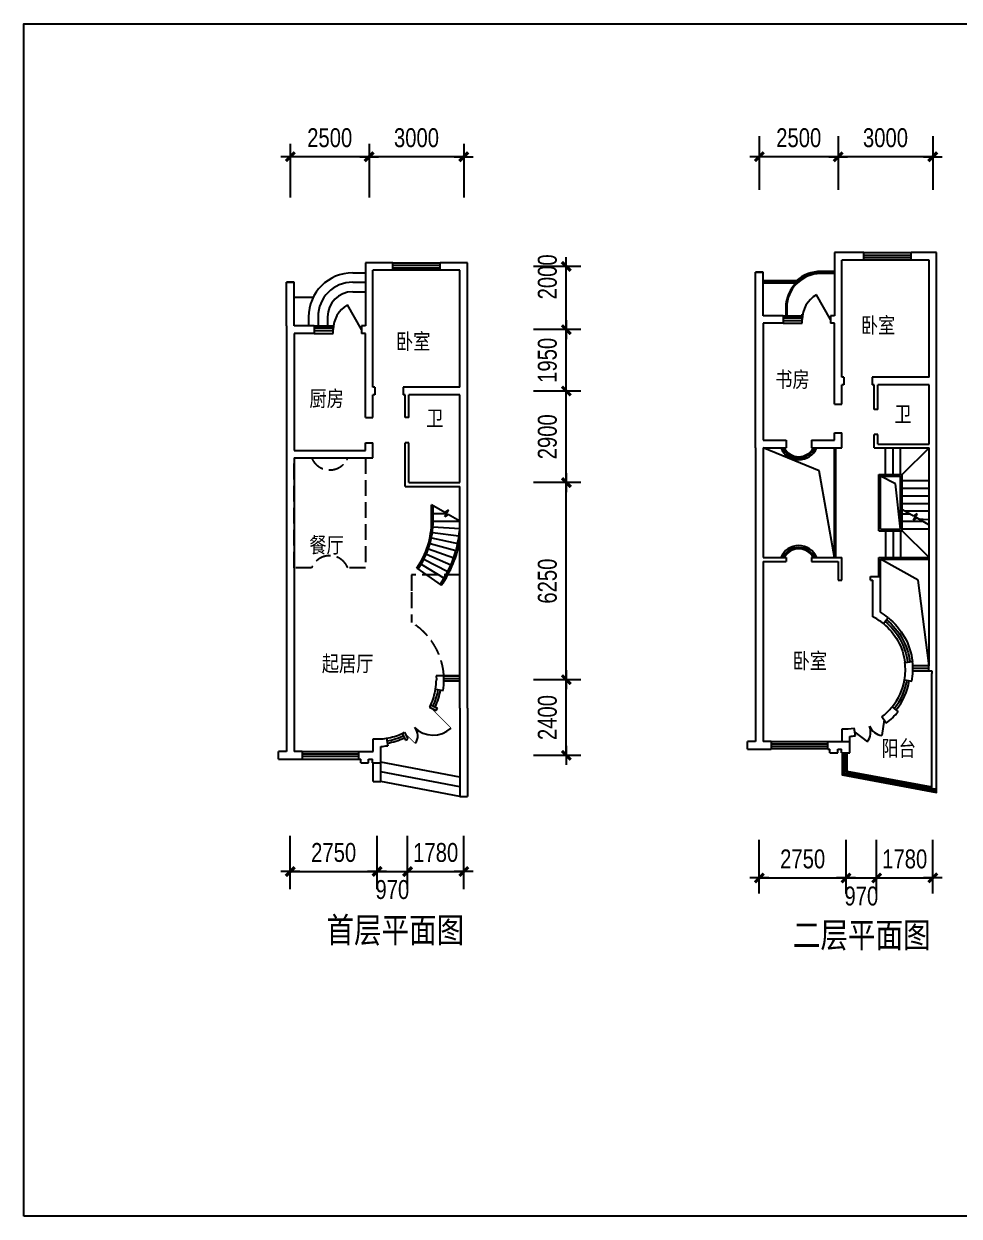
# Model space of a CAD drawing. Extents: x -149740 to -17995, y -116309 to -11738.
# Drawn here: x -137725 to -108079, y -116309 to -78509 of the extents above; entities that cross this region are included whole.
import ezdxf
from ezdxf.enums import TextEntityAlignment as Align

# ---------------------------------------------------------------- set-up
doc = ezdxf.new("R2010")
doc.units = 0
doc.header["$LTSCALE"] = 1000
doc.header["$MEASUREMENT"] = 0
doc.header["$PDMODE"] = 2
doc.linetypes.add('DASH', pattern=[0.35, 0.25, -0.1])
doc.layers.get('0').update_dxf_attribs({"linetype": 'CONTINUOUS'})
doc.layers.get('DEFPOINTS').update_dxf_attribs({"linetype": 'CONTINUOUS'})
for name, color, linetype in [('AXIS', 3, 'CONTINUOUS'), ('GROUND', 2, 'CONTINUOUS'), ('PLN-TEXT', 7, 'CONTINUOUS'), ('PUB_DIM', 3, 'CONTINUOUS'), ('PUB_TITLE', 4, 'CONTINUOUS'), ('STAIR', 4, 'CONTINUOUS'), ('WALL', 255, 'CONTINUOUS'), ('WINDOW', 2, 'CONTINUOUS')]:
    doc.layers.add(name, color=color, linetype=linetype)
doc.styles.add('-宋体', font='SimSun.ttf', dxfattribs={"width": 0.8})
doc.styles.add('_HZTXT', font='SimSun.ttf')
doc.styles.add('DIM_FONT', font='rt.shx', dxfattribs={"width": 0.8, "bigfont": 'jd.shx'})
doc.styles.add('SIMPLEX', font='SIMPLEX.SHX')
doc.dimstyles.new('AXIS200', dxfattribs={"dimscale": 2, "dimtxt": 300, "dimasz": 1, "dimexe": 250, "dimexo": 300, "dimgap": 150, "dimtad": 1, "dimdec": 0, "dimzin": 0, "dimtxsty": 'DIM_FONT', "dimblk": '_DIMX', "dimblk1": '_DIMX', "dimblk2": '_DIMX', "dimcen": 0.09, "dimdle": 30, "dimse1": 1, "dimse2": 1, "dimclrd": 256, "dimclre": 256, "dimclrt": 7, "dimazin": 3, "dimtfac": 1, "dimtdec": 0, "dimtix": 1, "dimtmove": 0, "dimatfit": 3, "dimtolj": 1, "dimtzin": 0})

# ---------------------------------------------------------------- blocks, each defined once
blk = doc.blocks.new('M_A17ORW')
at = {"const_width": 0.02}
for points in [[(-0.481, -0.001), (-0.481, -0.308)], [(0.481, 0.001), (0.481, -0.691)]]:
    blk.add_lwpolyline(points, dxfattribs=at)
for centre, radius, start, end in [((-0.501, -0.003), 0.307, 274.2492, 0.2101), ((0.505, 0.002), 0.699, 180.2762, 268.0603)]:
    blk.add_arc(centre, radius, start, end)
blk = doc.blocks.new('M_B15SGY')
at = {"linetype": 'CONTINUOUS'}
for p, q in [((-0.5, 0.5), (0.5, 0.5)), ((0.5, 0.167), (-0.5, 0.167)), ((0.5, -0.167), (-0.5, -0.167))]:
    blk.add_line(p, q, dxfattribs=at)
blk = doc.blocks.new('_DBLK')
blk.add_line((-0.5, 0), (0, -0.866))
blk.add_arc((-0.5, 0), 1, 300, 0)
blk = doc.blocks.new('_DBLK1')
for p, q in [((-0.5, 0), (-0.25, -0.433)), ((0.5, 0), (0.25, -0.433))]:
    blk.add_line(p, q)
for centre, start, end in [((-0.5, 0), 300, 0), ((0.5, 0), 180, 240)]:
    blk.add_arc(centre, 0.5, start, end)
blk = doc.blocks.new('10627124747100')
for radius in [1964, 1880, 2120, 2036]:
    blk.add_arc((0, 1854), radius, 248, 292)
at = {"style": 'SIMPLEX', "flags": 9}
blk.add_attdef('A', text='', height=1, dxfattribs=at).set_placement((0, 0), align=Align.MIDDLE)
blk = doc.blocks.new('_DIMX')
blk.add_line((-150, 0), (150, 0))
at = {"const_width": 50}
blk.add_lwpolyline([(-70, -70), (70, 70)], dxfattribs=at)
blk = doc.blocks.new('*D37')
at = {"linetype": 'BYBLOCK'}
blk.add_line((-115306, -104498), (-112560, -104498), dxfattribs=at)
at = {"layer": 'DEFPOINTS', "color": 0, "linetype": 'BYBLOCK'}
for p in [(-115308, -103498), (-112558, -103498), (-112558, -104498)]:
    blk.add_point(p, dxfattribs=at)
at = {"linetype": 'BYBLOCK', "xscale": 2, "yscale": 2, "zscale": 2, "rotation": 180}
blk.add_blockref('_DIMX', (-115308, -104498), dxfattribs=at)
at = {"linetype": 'BYBLOCK', "xscale": 2, "yscale": 2, "zscale": 2}
blk.add_blockref('_DIMX', (-112558, -104498), dxfattribs=at)
at = {"color": 7, "linetype": 'BYBLOCK', "insert": (-113933, -103898), "char_height": 600, "attachment_point": 5, "style": 'DIM_FONT'}
blk.add_mtext('\\A1;2750', dxfattribs=at)
blk = doc.blocks.new('*D38')
at = {"linetype": 'BYBLOCK'}
blk.add_line((-112556, -104498), (-111590, -104498), dxfattribs=at)
at = {"layer": 'DEFPOINTS', "color": 0, "linetype": 'BYBLOCK'}
for p in [(-112558, -103498), (-111588, -103498), (-111588, -104498)]:
    blk.add_point(p, dxfattribs=at)
at = {"linetype": 'BYBLOCK', "xscale": 2, "yscale": 2, "zscale": 2, "rotation": 180}
blk.add_blockref('_DIMX', (-112558, -104498), dxfattribs=at)
at = {"linetype": 'BYBLOCK', "xscale": 2, "yscale": 2, "zscale": 2}
blk.add_blockref('_DIMX', (-111588, -104498), dxfattribs=at)
at = {"color": 7, "linetype": 'BYBLOCK', "insert": (-112073, -105074), "char_height": 600, "attachment_point": 5, "style": 'DIM_FONT'}
blk.add_mtext('\\A1;970', dxfattribs=at)
blk = doc.blocks.new('*D39')
at = {"linetype": 'BYBLOCK'}
for p, q in [((-111590, -104498), (-111592, -104498)), ((-111588, -104498), (-109808, -104498)), ((-109806, -104498), (-109804, -104498))]:
    blk.add_line(p, q, dxfattribs=at)
at = {"layer": 'DEFPOINTS', "color": 0, "linetype": 'BYBLOCK'}
for p in [(-111588, -103498), (-109808, -103498), (-109808, -104498)]:
    blk.add_point(p, dxfattribs=at)
at = {"linetype": 'BYBLOCK', "xscale": 2, "yscale": 2, "zscale": 2}
blk.add_blockref('_DIMX', (-111588, -104498), dxfattribs=at)
at = {"linetype": 'BYBLOCK', "xscale": 2, "yscale": 2, "zscale": 2, "rotation": 180}
blk.add_blockref('_DIMX', (-109808, -104498), dxfattribs=at)
at = {"color": 7, "linetype": 'BYBLOCK', "insert": (-110698, -103898), "char_height": 600, "attachment_point": 5, "style": 'DIM_FONT'}
blk.add_mtext('\\A1;1780', dxfattribs=at)
blk = doc.blocks.new('*D40')
at = {"linetype": 'BYBLOCK'}
blk.add_line((-106558, -101699), (-106558, -99303), dxfattribs=at)
at = {"layer": 'DEFPOINTS', "color": 0, "linetype": 'BYBLOCK'}
for p in [(-107558, -99301), (-106558, -99301), (-107558, -101701)]:
    blk.add_point(p, dxfattribs=at)
at = {"linetype": 'BYBLOCK', "xscale": 2, "yscale": 2, "zscale": 2}
for p, rotation in [((-106558, -99301), 90), ((-106558, -101701), 270)]:
    blk.add_blockref('_DIMX', p, dxfattribs=dict(at, rotation=rotation))
at = {"color": 7, "linetype": 'BYBLOCK', "insert": (-107158, -100501), "char_height": 600, "attachment_point": 5, "rotation": 90, "style": 'DIM_FONT'}
blk.add_mtext('\\A1;2400', dxfattribs=at)
blk = doc.blocks.new('*D41')
at = {"linetype": 'BYBLOCK'}
blk.add_line((-120530, -99299), (-120530, -93053), dxfattribs=at)
at = {"layer": 'DEFPOINTS', "color": 0, "linetype": 'BYBLOCK'}
for p in [(-121530, -93051), (-120530, -93051), (-121530, -99301)]:
    blk.add_point(p, dxfattribs=at)
at = {"linetype": 'BYBLOCK', "xscale": 2, "yscale": 2, "zscale": 2}
for p, rotation in [((-120530, -93051), 90), ((-120530, -99301), 270)]:
    blk.add_blockref('_DIMX', p, dxfattribs=dict(at, rotation=rotation))
at = {"color": 7, "linetype": 'BYBLOCK', "insert": (-121130, -96176), "char_height": 600, "attachment_point": 5, "rotation": 90, "style": 'DIM_FONT'}
blk.add_mtext('\\A1;6250', dxfattribs=at)
blk = doc.blocks.new('*D42')
at = {"linetype": 'BYBLOCK'}
blk.add_line((-120530, -93049), (-120530, -90153), dxfattribs=at)
at = {"layer": 'DEFPOINTS', "color": 0, "linetype": 'BYBLOCK'}
for p in [(-121530, -90151), (-120530, -90151), (-121530, -93051)]:
    blk.add_point(p, dxfattribs=at)
at = {"linetype": 'BYBLOCK', "xscale": 2, "yscale": 2, "zscale": 2}
for p, rotation in [((-120530, -90151), 90), ((-120530, -93051), 270)]:
    blk.add_blockref('_DIMX', p, dxfattribs=dict(at, rotation=rotation))
at = {"color": 7, "linetype": 'BYBLOCK', "insert": (-121130, -91600), "char_height": 600, "attachment_point": 5, "rotation": 90, "style": 'DIM_FONT'}
blk.add_mtext('\\A1;2900', dxfattribs=at)
blk = doc.blocks.new('*D43')
at = {"linetype": 'BYBLOCK'}
for p, q in [((-106558, -88199), (-106558, -88197)), ((-106558, -90151), (-106558, -88201)), ((-106558, -90153), (-106558, -90155))]:
    blk.add_line(p, q, dxfattribs=at)
at = {"layer": 'DEFPOINTS', "color": 0, "linetype": 'BYBLOCK'}
for p in [(-107558, -88201), (-106558, -88201), (-107558, -90151)]:
    blk.add_point(p, dxfattribs=at)
at = {"linetype": 'BYBLOCK', "xscale": 2, "yscale": 2, "zscale": 2}
for p, rotation in [((-106558, -88201), 270), ((-106558, -90151), 90)]:
    blk.add_blockref('_DIMX', p, dxfattribs=dict(at, rotation=rotation))
at = {"color": 7, "linetype": 'BYBLOCK', "insert": (-107158, -89176), "char_height": 600, "attachment_point": 5, "rotation": 90, "style": 'DIM_FONT'}
blk.add_mtext('\\A1;1950', dxfattribs=at)
blk = doc.blocks.new('*D44')
at = {"linetype": 'BYBLOCK'}
blk.add_line((-120530, -88199), (-120530, -86203), dxfattribs=at)
at = {"layer": 'DEFPOINTS', "color": 0, "linetype": 'BYBLOCK'}
for p in [(-121530, -86201), (-120530, -86201), (-121530, -88201)]:
    blk.add_point(p, dxfattribs=at)
at = {"linetype": 'BYBLOCK', "xscale": 2, "yscale": 2, "zscale": 2}
for p, rotation in [((-120530, -86201), 90), ((-120530, -88201), 270)]:
    blk.add_blockref('_DIMX', p, dxfattribs=dict(at, rotation=rotation))
at = {"color": 7, "linetype": 'BYBLOCK', "insert": (-121130, -86530), "char_height": 600, "attachment_point": 5, "rotation": 90, "style": 'DIM_FONT'}
blk.add_mtext('\\A1;2000', dxfattribs=at)
blk = doc.blocks.new('*D45')
at = {"linetype": 'BYBLOCK'}
blk.add_line((-109810, -84109), (-112806, -84109), dxfattribs=at)
at = {"layer": 'DEFPOINTS', "color": 0, "linetype": 'BYBLOCK'}
for p in [(-112808, -84109), (-112808, -85109), (-109808, -85109)]:
    blk.add_point(p, dxfattribs=at)
at = {"linetype": 'BYBLOCK', "xscale": 2, "yscale": 2, "zscale": 2, "rotation": 180}
blk.add_blockref('_DIMX', (-112808, -84109), dxfattribs=at)
at = {"linetype": 'BYBLOCK', "xscale": 2, "yscale": 2, "zscale": 2}
blk.add_blockref('_DIMX', (-109808, -84109), dxfattribs=at)
at = {"color": 7, "linetype": 'BYBLOCK', "insert": (-111308, -83509), "char_height": 600, "attachment_point": 5, "style": 'DIM_FONT'}
blk.add_mtext('\\A1;3000', dxfattribs=at)
blk = doc.blocks.new('*D46')
at = {"linetype": 'BYBLOCK'}
blk.add_line((-112810, -84109), (-115306, -84109), dxfattribs=at)
at = {"layer": 'DEFPOINTS', "color": 0, "linetype": 'BYBLOCK'}
for p in [(-115308, -84109), (-115308, -85109), (-112808, -85109)]:
    blk.add_point(p, dxfattribs=at)
at = {"linetype": 'BYBLOCK', "xscale": 2, "yscale": 2, "zscale": 2, "rotation": 180}
blk.add_blockref('_DIMX', (-115308, -84109), dxfattribs=at)
at = {"linetype": 'BYBLOCK', "xscale": 2, "yscale": 2, "zscale": 2}
blk.add_blockref('_DIMX', (-112808, -84109), dxfattribs=at)
at = {"color": 7, "linetype": 'BYBLOCK', "insert": (-114058, -83509), "char_height": 600, "attachment_point": 5, "style": 'DIM_FONT'}
blk.add_mtext('\\A1;2500', dxfattribs=at)
blk = doc.blocks.new('*D47')
at = {"linetype": 'BYBLOCK'}
blk.add_line((-92154, -84034), (-95150, -84034), dxfattribs=at)
at = {"layer": 'DEFPOINTS', "color": 0, "linetype": 'BYBLOCK'}
for p in [(-95152, -84034), (-95152, -85034), (-92152, -85034)]:
    blk.add_point(p, dxfattribs=at)
at = {"linetype": 'BYBLOCK', "xscale": 2, "yscale": 2, "zscale": 2, "rotation": 180}
blk.add_blockref('_DIMX', (-95152, -84034), dxfattribs=at)
at = {"linetype": 'BYBLOCK', "xscale": 2, "yscale": 2, "zscale": 2}
blk.add_blockref('_DIMX', (-92152, -84034), dxfattribs=at)
at = {"color": 7, "linetype": 'BYBLOCK', "insert": (-93652, -83434), "char_height": 600, "attachment_point": 5, "style": 'DIM_FONT'}
blk.add_mtext('\\A1;3000', dxfattribs=at)
blk = doc.blocks.new('*D48')
at = {"linetype": 'BYBLOCK'}
blk.add_line((-95154, -84034), (-97650, -84034), dxfattribs=at)
at = {"layer": 'DEFPOINTS', "color": 0, "linetype": 'BYBLOCK'}
for p in [(-97652, -84034), (-97652, -85034), (-95152, -85034)]:
    blk.add_point(p, dxfattribs=at)
at = {"linetype": 'BYBLOCK', "xscale": 2, "yscale": 2, "zscale": 2, "rotation": 180}
blk.add_blockref('_DIMX', (-97652, -84034), dxfattribs=at)
at = {"linetype": 'BYBLOCK', "xscale": 2, "yscale": 2, "zscale": 2}
blk.add_blockref('_DIMX', (-95152, -84034), dxfattribs=at)
at = {"color": 7, "linetype": 'BYBLOCK', "insert": (-96402, -83434), "char_height": 600, "attachment_point": 5, "style": 'DIM_FONT'}
blk.add_mtext('\\A1;2500', dxfattribs=at)
blk = doc.blocks.new('*D55')
at = {"linetype": 'BYBLOCK'}
blk.add_line((-97650, -104047), (-94904, -104047), dxfattribs=at)
at = {"layer": 'DEFPOINTS', "color": 0, "linetype": 'BYBLOCK'}
for p in [(-97652, -103047), (-94902, -103047), (-94902, -104047)]:
    blk.add_point(p, dxfattribs=at)
at = {"linetype": 'BYBLOCK', "xscale": 2, "yscale": 2, "zscale": 2, "rotation": 180}
blk.add_blockref('_DIMX', (-97652, -104047), dxfattribs=at)
at = {"linetype": 'BYBLOCK', "xscale": 2, "yscale": 2, "zscale": 2}
blk.add_blockref('_DIMX', (-94902, -104047), dxfattribs=at)
at = {"color": 7, "linetype": 'BYBLOCK', "insert": (-96277, -103447), "char_height": 600, "attachment_point": 5, "style": 'DIM_FONT'}
blk.add_mtext('\\A1;2750', dxfattribs=at)
blk = doc.blocks.new('*D56')
at = {"linetype": 'BYBLOCK'}
blk.add_line((-94900, -104047), (-93934, -104047), dxfattribs=at)
at = {"layer": 'DEFPOINTS', "color": 0, "linetype": 'BYBLOCK'}
for p in [(-94902, -103047), (-93932, -103047), (-93932, -104047)]:
    blk.add_point(p, dxfattribs=at)
at = {"linetype": 'BYBLOCK', "xscale": 2, "yscale": 2, "zscale": 2, "rotation": 180}
blk.add_blockref('_DIMX', (-94902, -104047), dxfattribs=at)
at = {"linetype": 'BYBLOCK', "xscale": 2, "yscale": 2, "zscale": 2}
blk.add_blockref('_DIMX', (-93932, -104047), dxfattribs=at)
at = {"color": 7, "linetype": 'BYBLOCK', "insert": (-94417, -104623), "char_height": 600, "attachment_point": 5, "style": 'DIM_FONT'}
blk.add_mtext('\\A1;970', dxfattribs=at)
blk = doc.blocks.new('*D57')
at = {"linetype": 'BYBLOCK'}
for p, q in [((-93934, -104047), (-93936, -104047)), ((-93932, -104047), (-92152, -104047)), ((-92150, -104047), (-92148, -104047))]:
    blk.add_line(p, q, dxfattribs=at)
at = {"layer": 'DEFPOINTS', "color": 0, "linetype": 'BYBLOCK'}
for p in [(-93932, -103047), (-92152, -103047), (-92152, -104047)]:
    blk.add_point(p, dxfattribs=at)
at = {"linetype": 'BYBLOCK', "xscale": 2, "yscale": 2, "zscale": 2}
blk.add_blockref('_DIMX', (-93932, -104047), dxfattribs=at)
at = {"linetype": 'BYBLOCK', "xscale": 2, "yscale": 2, "zscale": 2, "rotation": 180}
blk.add_blockref('_DIMX', (-92152, -104047), dxfattribs=at)
at = {"color": 7, "linetype": 'BYBLOCK', "insert": (-93042, -103447), "char_height": 600, "attachment_point": 5, "style": 'DIM_FONT'}
blk.add_mtext('\\A1;1780', dxfattribs=at)

msp = doc.modelspace()

# ---------------------------------------------------------------- hatches: boundary and pattern name
at = {"layer": 'WALL'}
h = msp.add_hatch(color=256, dxfattribs=at)
h.paths.add_polyline_path([(-124611.4, -100202.7, -0.0103744), (-124650.5, -100281.5), (-124756.9, -100226.1, 0.0103744), (-124720, -100151.7)])
h.paths.add_polyline_path([(-124720, -100151.7, -0.0103744), (-124756.9, -100226.1), (-124863.3, -100170.6, 0.0103744), (-124828.6, -100100.7)])
h.paths.add_polyline_path([(-125560.2, -101161.2), (-125560.2, -101186.3, -0.0090066), (-125628.7, -101220), (-125679.8, -101111.4, 0.0103744), (-125605.4, -101074.6)])
h.paths.add_polyline_path([(-125730.8, -101002.8, 0.0103744), (-125660.9, -100968.2), (-125605.4, -101074.6, -0.0103744), (-125679.8, -101111.4)])

# ---------------------------------------------------------------- linework, layer by layer
at = {"layer": 'AXIS'}
for p, q in [((-129280.2, -82313.8), (-129280.2, -84013.8)), ((-129280.2, -82313.8), (-129280.2, -84013.8)), ((-126780.2, -82313.8), (-126780.2, -84013.8)), ((-123780.2, -82313.8), (-123780.2, -84013.8)), ((-114413.8, -82068.7), (-114413.8, -83768.7)), ((-114413.8, -82068.7), (-114413.8, -83768.7)), ((-111913.8, -82068.7), (-111913.8, -83768.7)), ((-108913.8, -82068.7), (-108913.8, -83768.7)), ((-120071.6, -86201.2), (-121571.6, -86201.2)), ((-120071.6, -88201.2), (-121571.6, -88201.2)), ((-120071.6, -90151.2), (-121571.6, -90151.2)), ((-120071.6, -93051.2), (-121571.6, -93051.2)), ((-120071.6, -99301.2), (-121571.6, -99301.2)), ((-120071.6, -101701.2), (-121571.6, -101701.2)), ((-129280.2, -105946.3), (-129280.2, -104246.3)), ((-129280.2, -105946.3), (-129280.2, -104246.3)), ((-126530.2, -105946.3), (-126530.2, -104246.3)), ((-125560.2, -105946.3), (-125560.2, -104246.3)), ((-123780.2, -105946.3), (-123780.2, -104246.3)), ((-114413.4, -106077.3), (-114413.4, -104377.3)), ((-114413.4, -106077.3), (-114413.4, -104377.3)), ((-111663.4, -106077.3), (-111663.4, -104377.3)), ((-110693.4, -106077.3), (-110693.4, -104377.3)), ((-108913.4, -106077.3), (-108913.4, -104377.3))]:
    msp.add_line(p, q, dxfattribs=at)
at = {"layer": 'GROUND'}
msp.add_line((-128555.4, -87181.2), (-129160.2, -87181.2), dxfattribs=at)
at = {"layer": 'PUB_TITLE'}
msp.add_lwpolyline([(-137724.6, -116308.5), (-137724.6, -78508.5), (-84264.6, -78508.5), (-84264.6, -116308.5)], close=True, dxfattribs=at)
at = {"layer": 'STAIR'}
for p, q in [((-127300.2, -86401.2), (-126900.2, -86401.2)), ((-127300.2, -86701.2), (-126900.2, -86701.2)), ((-127300.2, -87001.2), (-126900.2, -87001.2)), ((-128700.2, -87801.2), (-128700.2, -88081.2)), ((-128400.2, -87801.2), (-128400.2, -88081.2)), ((-128100.2, -87801.2), (-128100.2, -88081.2)), ((-112511.4, -92674.7), (-114293.8, -91950.9)), ((-112033.8, -95430.9), (-112033.8, -91950.9)), ((-111983.8, -95430.9), (-111983.8, -91950.9)), ((-110413.8, -92800.9), (-110413.8, -91950.9)), ((-110173.8, -92800.9), (-110173.8, -91950.9)), ((-109933.8, -92800.9), (-109933.8, -91950.9)), ((-109033.8, -91950.9), (-109883.8, -92800.9)), ((-112033.8, -95430.9), (-112511.4, -92674.7)), ((-110623.8, -94580.9), (-110623.8, -92800.9)), ((-110623.8, -92800.9), (-109883.8, -92800.9)), ((-110623.8, -92850.9), (-109933.8, -92850.9)), ((-110573.8, -94530.9), (-110573.8, -92850.9)), ((-110092.4, -93088.7), (-110573.8, -92850.9)), ((-109933.8, -94530.9), (-109933.8, -92850.9)), ((-109883.8, -94580.9), (-109883.8, -92800.9)), ((-109933.8, -94530.9), (-110092.4, -93088.7)), ((-109883.8, -92990.9), (-109034.2, -92990.9)), ((-109883.8, -93230.9), (-109034.2, -93230.9)), ((-109883.8, -93470.9), (-109034.2, -93470.9)), ((-109883.8, -93710.9), (-109034.2, -93710.9)), ((-124800.2, -94271.2), (-124800.2, -93756.5)), ((-124377.1, -94001.7), (-124800.2, -93756.5)), ((-124750.2, -94271.2), (-124750.2, -93785.4)), ((-124750.2, -94031.2), (-124324.9, -94031.2)), ((-124385.4, -94135.6), (-124265, -93927.9)), ((-124273.3, -94061.8), (-124385.4, -94135.6)), ((-124265, -93927.9), (-124377.1, -94001.7)), ((-123900.2, -94278), (-124273.3, -94061.8)), ((-109520.7, -94114), (-109943.8, -93868.8)), ((-109629.6, -94050.9), (-109883.8, -94050.9)), ((-109802.2, -93950.9), (-109034.2, -93950.9)), ((-109529, -94247.9), (-109408.6, -94040.3)), ((-109408.6, -94040.3), (-109520.7, -94114)), ((-124756.3, -94451), (-123908.3, -94508.6)), ((-124750.2, -94271.2), (-123900.2, -94271.2)), ((-109215.5, -94290.9), (-109883.8, -94290.9)), ((-109416.9, -94174.2), (-109529, -94247.9)), ((-109043.8, -94390.4), (-109416.9, -94174.2)), ((-109376.9, -94197.3), (-109046.2, -94226.3)), ((-124805, -94807.1), (-123972.5, -94979)), ((-124774.6, -94629.9), (-123932.4, -94744.9)), ((-110623.8, -94580.9), (-109883.8, -94580.9)), ((-110573.8, -94530.9), (-109933.8, -94530.9)), ((-110413.8, -94580.9), (-110413.8, -95430.9)), ((-110173.8, -94580.9), (-110173.8, -95430.9)), ((-109933.8, -94580.9), (-109933.8, -95430.9)), ((-109033.8, -94530.9), (-109883.8, -94530.9)), ((-109033.8, -95430.9), (-109883.8, -94580.9)), ((-124901.4, -95153.4), (-124099.8, -95436.4)), ((-124847.3, -94981.9), (-124028.4, -95209.8)), ((-125043.7, -95483.5), (-124287.9, -95872.3)), ((-124966.9, -95320.9), (-124186.5, -95657.5)), ((-110623.8, -95430.9), (-109033.8, -95430.9)), ((-110623.8, -96030.9), (-110623.8, -95430.9)), ((-110573.8, -95480.9), (-109033.8, -95480.9)), ((-109382.4, -96146.7), (-110573.8, -95480.9)), ((-110573.8, -96030.9), (-110573.8, -95480.9)), ((-125270.4, -95762.5), (-124492.2, -96307.4)), ((-125131.4, -95640.5), (-124403.6, -96079.7)), ((-109033.8, -98860.9), (-109382.4, -96146.7)), ((-126650.2, -102531.2), (-126650.2, -101941.2)), ((-123900.2, -102390.8), (-126410.2, -101920.8)), ((-126410.2, -102531.2), (-126410.2, -101941.2)), ((-123900.2, -102696), (-126410.2, -102226)), ((-126650.2, -102531.2), (-126410.2, -102531.2)), ((-123900.2, -103001.2), (-126410.2, -102531.2))]:
    msp.add_line(p, q, dxfattribs=at)
at = {"layer": 'STAIR', "linetype": 'DASH', "ltscale": 2}
msp.add_lwpolyline([(-129160.2, -92271.2), (-128601.9, -92271.2, 0.6647259), (-127458.5, -92271.2), (-126900.2, -92271.2), (-126900.2, -95750.2), (-127458.5, -95750.2, 0.6647259), (-128601.9, -95750.2), (-129160.2, -95750.2)], format="xyb", close=True, dxfattribs=at)
msp.add_lwpolyline([(-123900.2, -95981.2), (-125440.2, -95981.2), (-125440.2, -96531.2), (-125440.2, -96531.2), (-125440.2, -97482.9, -0.244862), (-124410.2, -99181.2), (-123900.2, -99181.2)], format="xyb", dxfattribs=at)
at = {"layer": 'STAIR'}
for centre, radius, start, end in [((-127300.2, -87801.2), 1400, 90, 180), ((-127300.2, -87801.2), 1100, 90, 180), ((-127300.2, -87801.2), 800, 90, 180), ((-127400.2, -94271.2), 2600, 324.99995, 359.99989), ((-127400.2, -94271.2), 2650, 324.99995, 359.99989), ((-127400.2, -94271.2), 3500, 324.99996, 360), ((-127400.2, -94271.2), 3550, 324.99996, 350.37237)]:
    msp.add_arc(centre, radius, start, end, dxfattribs=at)
at = {"layer": 'WALL'}
for p, q in [((-112033.8, -85760.9), (-112033.8, -87760.9)), ((-111098.8, -85760.9), (-112033.8, -85760.9)), ((-111098.8, -86000.9), (-111098.8, -85760.9)), ((-108793.8, -85760.9), (-109598.8, -85760.9)), ((-109598.8, -86000.9), (-109598.8, -85760.9)), ((-126900.2, -86081.2), (-126900.2, -88081.2)), ((-126030.2, -86081.2), (-126900.2, -86081.2)), ((-126030.2, -86321.2), (-126030.2, -86081.2)), ((-123660.2, -86081.2), (-124530.2, -86081.2)), ((-124530.2, -86321.2), (-124530.2, -86081.2)), ((-123660.2, -90031.2), (-123660.2, -86081.2)), ((-111793.8, -89710.9), (-111793.8, -86000.9)), ((-111098.8, -86000.9), (-111793.8, -86000.9)), ((-109033.8, -86000.9), (-109598.8, -86000.9)), ((-109033.8, -89710.9), (-109033.8, -86000.9)), ((-126660.2, -90031.2), (-126660.2, -86321.2)), ((-126030.2, -86321.2), (-126660.2, -86321.2)), ((-123900.2, -86321.2), (-124530.2, -86321.2)), ((-123900.2, -90031.2), (-123900.2, -86321.2)), ((-114533.8, -91950.9), (-114533.8, -86380.9)), ((-114533.8, -86380.9), (-114293.8, -86380.9)), ((-114293.8, -86380.9), (-114533.8, -86380.9)), ((-114293.8, -87760.9), (-114293.8, -86380.9)), ((-129400.2, -88081.2), (-129400.2, -86701.2)), ((-129400.2, -86701.2), (-129160.2, -86701.2)), ((-129160.2, -86701.2), (-129400.2, -86701.2)), ((-129160.2, -88081.2), (-129160.2, -86701.2)), ((-113653.8, -87760.9), (-114293.8, -87760.9)), ((-114293.8, -88000.9), (-114293.8, -91710.9)), ((-113653.8, -88000.9), (-114293.8, -88000.9)), ((-113653.8, -87760.9), (-113653.8, -88000.9)), ((-112153.8, -87760.9), (-112153.8, -88000.9)), ((-112033.8, -87760.9), (-112153.8, -87760.9)), ((-112033.8, -88000.9), (-112153.8, -88000.9)), ((-112033.8, -90570.9), (-112033.8, -88000.9)), ((-129400.2, -88081.2), (-129400.2, -92031.2)), ((-128520.2, -88081.2), (-129160.2, -88081.2)), ((-129160.2, -88321.2), (-129160.2, -92031.2)), ((-128520.2, -88321.2), (-129160.2, -88321.2)), ((-128520.2, -88081.2), (-128520.2, -88321.2)), ((-127020.2, -88081.2), (-127020.2, -88321.2)), ((-126900.2, -88081.2), (-127020.2, -88081.2)), ((-126900.2, -88321.2), (-127020.2, -88321.2)), ((-126900.2, -90991.2), (-126900.2, -88321.2)), ((-111733.8, -89710.9), (-111793.8, -89710.9)), ((-111793.8, -90570.9), (-111793.8, -89950.9)), ((-111733.8, -89950.9), (-111793.8, -89950.9)), ((-111733.8, -89710.9), (-111733.8, -89950.9)), ((-109033.8, -89710.9), (-110833.8, -89710.9)), ((-110833.8, -89710.9), (-110833.8, -89950.9)), ((-110773.8, -89950.9), (-110833.8, -89950.9)), ((-110773.8, -90730.9), (-110773.8, -89950.9)), ((-110653.8, -90730.9), (-110653.8, -89950.9)), ((-109033.8, -89950.9), (-110653.8, -89950.9)), ((-109033.8, -91830.9), (-109033.8, -89950.9)), ((-126600.2, -90031.2), (-126660.2, -90031.2)), ((-126660.2, -90991.2), (-126660.2, -90271.2)), ((-126600.2, -90271.2), (-126660.2, -90271.2)), ((-126600.2, -90031.2), (-126600.2, -90271.2)), ((-123900.2, -90031.2), (-125700.2, -90031.2)), ((-125700.2, -90031.2), (-125700.2, -90271.2)), ((-125640.2, -90271.2), (-125700.2, -90271.2)), ((-125640.2, -90991.2), (-125640.2, -90271.2)), ((-125520.2, -90991.2), (-125520.2, -90271.2)), ((-123900.2, -90271.2), (-125520.2, -90271.2)), ((-123900.2, -93051.2), (-123900.2, -90271.2)), ((-123660.2, -100201.2), (-123660.2, -90031.2)), ((-112033.8, -90570.9), (-111793.8, -90570.9)), ((-126900.2, -90991.2), (-126660.2, -90991.2)), ((-125520.2, -90991.2), (-125640.2, -90991.2)), ((-110653.8, -90730.9), (-110773.8, -90730.9)), ((-112033.8, -91470.9), (-111793.8, -91470.9)), ((-112033.8, -91710.9), (-112033.8, -91470.9)), ((-111793.8, -91950.9), (-111793.8, -91470.9)), ((-126900.2, -91791.2), (-126660.2, -91791.2)), ((-126900.2, -92031.2), (-126900.2, -91791.2)), ((-126660.2, -92271.2), (-126660.2, -91791.2)), ((-125520.2, -91791.2), (-125640.2, -91791.2)), ((-125640.2, -93171.2), (-125640.2, -91791.2)), ((-125520.2, -93051.2), (-125520.2, -91791.2)), ((-114293.8, -91710.9), (-113563.8, -91710.9)), ((-113563.8, -91710.9), (-113563.8, -91950.9)), ((-112763.8, -91710.9), (-112763.8, -91950.9)), ((-112763.8, -91710.9), (-112033.8, -91710.9)), ((-110653.8, -91530.9), (-110773.8, -91530.9)), ((-110773.8, -91950.9), (-110773.8, -91530.9)), ((-110653.8, -91830.9), (-110653.8, -91530.9)), ((-110653.8, -91830.9), (-109033.8, -91830.9)), ((-129400.2, -92031.2), (-129400.2, -101581.2)), ((-129160.2, -92031.2), (-126900.2, -92031.2)), ((-114533.8, -91950.9), (-114533.8, -95430.9)), ((-114293.8, -91950.9), (-114293.8, -95430.9)), ((-114293.8, -91950.9), (-113563.8, -91950.9)), ((-112763.8, -91950.9), (-111793.8, -91950.9)), ((-110773.8, -91950.9), (-109033.8, -91950.9)), ((-109033.8, -98860.9), (-109033.8, -91950.9)), ((-129160.2, -92271.2), (-129160.2, -101581.2)), ((-129160.2, -92271.2), (-126660.2, -92271.2)), ((-125640.2, -93171.2), (-123900.2, -93171.2)), ((-125520.2, -93051.2), (-123900.2, -93051.2)), ((-123900.2, -100201.2), (-123900.2, -93171.2)), ((-114533.8, -95430.9), (-114533.8, -101260.9)), ((-114293.8, -95430.9), (-113563.8, -95430.9)), ((-114293.8, -95550.9), (-114293.8, -101260.9)), ((-114293.8, -95550.9), (-113563.8, -95550.9)), ((-113563.8, -95430.9), (-113563.8, -95550.9)), ((-112763.8, -95430.9), (-111793.8, -95430.9)), ((-112763.8, -95430.9), (-112763.8, -95550.9)), ((-112763.8, -95550.9), (-111913.8, -95550.9)), ((-111913.8, -95550.9), (-111913.8, -96150.9)), ((-111793.8, -96150.9), (-111793.8, -95430.9)), ((-111913.8, -96150.9), (-111793.8, -96150.9)), ((-110893.8, -96150.9), (-110893.8, -96030.9)), ((-110893.8, -96030.9), (-110573.8, -96030.9)), ((-110893.8, -96150.9), (-110813.8, -96150.9)), ((-110813.8, -97304), (-110813.8, -96150.9)), ((-110573.8, -97162.6), (-110573.8, -96030.9)), ((-110480.7, -97519.8), (-110329.6, -97333.3)), ((-109797.8, -98751.8), (-109559.6, -98722.5)), ((-109047.1, -98860.9), (-109047.1, -99020.9)), ((-109047, -98860.9), (-109033.8, -98860.9)), ((-109047, -99020.9), (-108944.6, -99020.9)), ((-108944.6, -99020.9), (-108943.8, -99100.9)), ((-124410.2, -99181.2), (-124652.4, -99181.2)), ((-124652.4, -99181.2), (-124650.2, -99301.2)), ((-124410.2, -99301.2), (-124410.2, -99181.2)), ((-109812.4, -99307.3), (-109576, -99349)), ((-124674.2, -99600.7), (-124437.3, -99638.9)), ((-124828.6, -100100.7), (-124611.4, -100202.7)), ((-110202.8, -100164), (-110016.2, -100315)), ((-124863.3, -100170.6), (-124650.5, -100281.5)), ((-123900.2, -100201.2), (-123900.2, -103001.2)), ((-123660.2, -100201.2), (-123660.2, -103001.2)), ((-110387.9, -100674), (-110532.4, -100482.3)), ((-111783.8, -101260.9), (-111783.8, -100857.1)), ((-111368.7, -101080.3), (-111402.1, -100842.6)), ((-126650.2, -101581.2), (-126650.2, -101177.4)), ((-126230.8, -101157.2), (-126192.5, -101394.2)), ((-125730.8, -101002.8), (-125628.7, -101220)), ((-125660.9, -100968.2), (-125549.9, -101181)), ((-114788.8, -101500.9), (-114788.8, -101260.9)), ((-114533.8, -101260.9), (-114788.8, -101260.9)), ((-114038.8, -101260.9), (-114293.8, -101260.9)), ((-114038.8, -101260.9), (-114038.8, -101500.9)), ((-112238.8, -101260.9), (-111543.8, -101260.9)), ((-112238.8, -101500.9), (-112238.8, -101260.9)), ((-111543.8, -101620.9), (-111543.8, -101097.5)), ((-129655.2, -101821.2), (-129655.2, -101581.2)), ((-129400.2, -101581.2), (-129655.2, -101581.2)), ((-128905.2, -101581.2), (-129160.2, -101581.2)), ((-128905.2, -101581.2), (-128905.2, -101821.2)), ((-127105.2, -101821.2), (-127105.2, -101581.2)), ((-127105.2, -101581.2), (-126650.2, -101581.2)), ((-126410.2, -101941.2), (-126410.2, -101417.8)), ((-114788.8, -101500.9), (-114038.8, -101500.9)), ((-112238.8, -101500.9), (-112178.8, -101500.9)), ((-112178.8, -101620.9), (-112178.8, -101500.9)), ((-112178.8, -101620.9), (-111928.8, -101620.9)), ((-111928.8, -101500.9), (-111803.8, -101500.9)), ((-111928.8, -101620.9), (-111928.8, -101500.9)), ((-111803.8, -101620.9), (-111803.8, -101500.9)), ((-111803.8, -101620.9), (-111543.8, -101620.9)), ((-129655.2, -101821.2), (-128905.2, -101821.2)), ((-127105.2, -101821.2), (-127045.2, -101821.2)), ((-127045.2, -101941.2), (-127045.2, -101821.2)), ((-127045.2, -101941.2), (-126795.2, -101941.2)), ((-126795.2, -101821.2), (-126670.2, -101821.2)), ((-126795.2, -101941.2), (-126795.2, -101821.2)), ((-126670.2, -101941.2), (-126670.2, -101821.2)), ((-126670.2, -101941.2), (-126410.2, -101941.2)), ((-123900.2, -103001.2), (-123660.2, -103001.2))]:
    msp.add_line(p, q, dxfattribs=at)
for points in [[(-111783.8, -101620.9), (-111783.8, -102320.9), (-108793.8, -102880.8), (-108793.8, -85760.9)], [(-111633.8, -101620.9), (-111633.8, -102196.4), (-108943.8, -102700.1), (-108943.8, -99100.9)]]:
    msp.add_lwpolyline(points, dxfattribs=at)
for centre, radius, start, end in [((-111663.8, -98980.9), 1880, 51, 63.11973), ((-111663.8, -98980.9), 2120, 51, 59.05928), ((-111663.8, -98980.9), 1880, 350, 7), ((-111663.8, -98980.9), 2120, 350, 7), ((-126530.2, -99301.2), 1880, 350.83516, 0), ((-126530.2, -99301.2), 2120, 350.83516, 0), ((-126530.2, -99301.2), 1880, 332.4576, 334.83516), ((-111663.8, -98980.9), 1880, 307, 321), ((-126530.2, -99301.2), 2120, 332.4576, 334.83516), ((-111663.8, -98980.9), 2120, 307, 321), ((-111663.8, -98980.9), 1880, 266.34033, 278), ((-126530.2, -99301.2), 1880, 266.34033, 279.16484), ((-126530.2, -99301.2), 1880, 295.16484, 297.5424), ((-126530.2, -99301.2), 2120, 295.16484, 297.5424), ((-111663.8, -98980.9), 2120, 273.24489, 278), ((-126530.2, -99301.2), 2120, 273.24489, 279.16484)]:
    msp.add_arc(centre, radius, start, end, dxfattribs=at)
at = {"layer": 'WINDOW'}
for p, q in [((-111098.8, -85760.9), (-109598.8, -85760.9)), ((-126030.2, -86081.2), (-124530.2, -86081.2)), ((-113243.8, -86660.9), (-114293.8, -86660.9)), ((-113228, -86700.9), (-114293.8, -86700.9)), ((-113258.4, -86730.9), (-114293.8, -86730.9)), ((-113653.8, -87760.9), (-113053.8, -87760.9)), ((-113053.8, -88000.9), (-113053.8, -87710.9)), ((-128520.2, -88081.2), (-127920.2, -88081.2)), ((-127920.2, -88321.2), (-127920.2, -88081.2)), ((-114038.8, -101480.9), (-112238.8, -101480.9)), ((-128905.2, -101821.2), (-127105.2, -101821.2))]:
    msp.add_line(p, q, dxfattribs=at)
for points in [[(-112033.8, -86395.9), (-112463.8, -86395.9, 0.4142119), (-113573.8, -87505.9), (-113573.8, -87760.9)], [(-112033.8, -86425.9), (-112463.8, -86425.9, 0.4142117), (-113543.8, -87505.9), (-113543.8, -87760.9)], [(-112033.8, -86355.9), (-112463.8, -86355.9, 0.1885495), (-113243.8, -86660.9, 0.1885495)]]:
    msp.add_lwpolyline(points, format="xyb", dxfattribs=at)
for points in [[(-111633.8, -101620.9), (-111633.8, -102196.4), (-108943.8, -102700.1), (-108943.8, -99150.9)], [(-111728.8, -101620.9), (-111728.8, -102275.2), (-108793.8, -102824.8)], [(-111673.8, -101620.9), (-111673.8, -102229.6), (-108793.8, -102768.9)]]:
    msp.add_lwpolyline(points, dxfattribs=at)
for centre, radius, start, end in [((-113163.8, -91710.9), 620, 202.77397, 337.22603), ((-113163.8, -91710.9), 560, 205.37693, 334.62307), ((-113163.8, -91710.9), 520, 207.48643, 332.51357), ((-113163.8, -95670.9), 620, 22.77397, 157.22603), ((-113163.8, -95670.9), 560, 25.37693, 154.62307), ((-113163.8, -95670.9), 520, 27.48643, 152.51357), ((-111663.8, -98980.9), 1880, 321, 350), ((-111663.8, -98980.9), 1964, 321, 350), ((-111663.8, -98980.9), 2036, 321, 350), ((-126530.2, -99301.2), 1880, 334.83516, 350.83516), ((-126530.2, -99301.2), 1964, 334.83516, 350.83516), ((-126530.2, -99301.2), 2036, 334.83516, 350.83516), ((-126530.2, -99301.2), 1880, 279.16484, 295.16484), ((-126530.2, -99301.2), 1964, 279.16484, 295.16484), ((-126530.2, -99301.2), 2036, 279.16484, 295.16484)]:
    msp.add_arc(centre, radius, start, end, dxfattribs=at)

# ---------------------------------------------------------------- block references
at = {"layer": 'WINDOW', "xscale": -1500, "yscale": -240.0000000000018, "zscale": 1500}
for p in [(-125280.2, -86201.2), (-110348.8, -85880.9)]:
    msp.add_blockref('M_B15SGY', p, dxfattribs=at)
at = {"layer": 'WINDOW'}
for name, p, xscale, yscale, zscale, rotation in [('_DBLK', (-112603.8, -87880.9), 900, 900, 900, 180), ('_DBLK', (-127470.2, -88201.2), 900, 900, 900, 180), ('M_B15SGY', (-113353.8, -87880.9), -600, 239.9999999999964, 600, 180), ('M_B15SGY', (-128220.2, -88201.2), -600, 239.9999999999964, 600, 180), ('M_B15SGY', (-109302, -98980.9), 510, -240, 510, 180), ('M_B15SGY', (-124155.2, -99301.2), 510, -240, 510, 180), ('M_A17ORW', (-125181.1, -100650.3), -1199.999999999984, -1199.999999999984, 1199.999999999984, 225), ('_DBLK1', (-110922.8, -100769.8), -1001.520016217749, -1001.520016217749, 1001.520016217749, 202.5), ('M_B15SGY', (-113138.8, -101380.9), -1800, -239.9999999999927, 1800, 180), ('M_B15SGY', (-128005.2, -101701.2), -1800, -239.9999999999927, 1800, 180)]:
    msp.add_blockref(name, p, dxfattribs=dict(at, xscale=xscale, yscale=yscale, zscale=zscale, rotation=rotation))
at = {"layer": 'WINDOW', "xscale": -1, "rotation": 118.9999999999999}
msp.add_blockref('10627124747100', (-110041.9, -98081.9), dxfattribs=at)

# ---------------------------------------------------------------- texts
at = {"layer": 'PLN-TEXT', "width": 0.8}
for s, height, style, p in [('卧室', 500, '_HZTXT', (-111193.5, -88315.3)), ('卧室', 500, '_HZTXT', (-125928.3, -88824.9)), ('书房', 500, '_HZTXT', (-113907.5, -90033.1)), ('厨房', 500, '_HZTXT', (-128671.8, -90638.1)), ('卫', 500, '_HZTXT', (-110133.8, -91130.5)), ('卫', 500, '_HZTXT', (-124969.5, -91259.5)), ('餐厅', 500, '_HZTXT', (-128675.8, -95281.9)), ('起居厅', 500, '_HZTXT', (-128281.1, -99041.4)), ('卧室', 500, '_HZTXT', (-113358, -98953.5)), ('阳台', 500, '_HZTXT', (-110540.6, -101726.9)), ('首层平面图  ', 800, '-宋体', (-128133.3, -107637.4)), ('二层平面图  ', 800, '-宋体', (-113348.3, -107794.8))]:
    msp.add_text(s, height=height, dxfattribs=dict(at, style=style)).set_placement(p)

# ---------------------------------------------------------------- dimensions: what is measured, and where the dimension line sits
at = {"layer": 'PUB_DIM'}
for p1, p2, picture, middle, set_off in [((-126780.2, -83721.9), (-129280.2, -83721.9), '*D46', (-128030.2, -82121.9), (-13971.9, 1387.5)), ((-123780.2, -83721.9), (-126780.2, -83721.9), '*D45', (-125280.2, -82121.9), (-13971.9, 1387.5)), ((-111913.8, -83721.9), (-114413.8, -83721.9), '*D48', (-113163.8, -82121.9), (-16761.8, 1312.2)), ((-108913.8, -83721.9), (-111913.8, -83721.9), '*D47', (-110413.8, -82121.9), (-16761.8, 1312.2)), ((-121529.6, -90151.2), (-121529.6, -88201.2), '*D43', (-121129.6, -89176.2), (-13971.9, 0)), ((-121529.6, -101701.2), (-121529.6, -99301.2), '*D40', (-121129.6, -100501.2), (-13971.9, 0)), ((-129280.2, -104382.1), (-126530.2, -104382.1), '*D37', (-127905.2, -104782.1), (-13971.9, -884.1)), ((-125560.2, -104382.1), (-123780.2, -104382.1), '*D39', (-124670.2, -104782.1), (-13971.9, -884.1)), ((-114413.4, -104586.1), (-111663.4, -104586.1), '*D55', (-113038.4, -104986.1), (-16761.8, -1539.5)), ((-110693.4, -104586.1), (-108913.4, -104586.1), '*D57', (-109803.4, -104986.1), (-16761.8, -1539.5))]:
    dim = msp.add_aligned_dim(p1=p1, p2=p2, distance=-1000, dimstyle='AXIS200', dxfattribs=at)
    dim.commit()
    dim.dimension.update_dxf_attribs({"geometry": picture, "text_midpoint": middle, "insert": set_off})
for base, p1, p2, picture, middle in [((-120529.6, -86201.2), (-121529.6, -88201.2), (-121529.6, -86201.2), '*D44', (-121129.6, -86529.9)), ((-120529.6, -90151.2), (-121529.6, -93051.2), (-121529.6, -90151.2), '*D42', (-121129.6, -91599.9))]:
    dim = msp.add_linear_dim(base=base, p1=p1, p2=p2, angle=90, dimstyle='AXIS200', dxfattribs=at)
    dim.commit()
    dim.dimension.update_dxf_attribs({"geometry": picture, "text_midpoint": middle, "dimtype": 161})
dim = msp.add_aligned_dim(p1=(-121529.6, -99301.2), p2=(-121529.6, -93051.2), distance=-1000, dimstyle='AXIS200', dxfattribs=at)
dim.commit()
dim.dimension.update_dxf_attribs({"geometry": '*D41', "text_midpoint": (-121129.6, -96176.2)})
for base, p1, p2, picture, middle, set_off in [((-125560.2, -105382.1), (-126530.2, -104382.1), (-125560.2, -104382.1), '*D38', (-126045.2, -105958.1), (-13971.9, -884.1)), ((-110693.4, -105586.1), (-111663.4, -104586.1), (-110693.4, -104586.1), '*D56', (-111178.4, -106162.1), (-16761.8, -1539.5))]:
    dim = msp.add_linear_dim(base=base, p1=p1, p2=p2, angle=0, dimstyle='AXIS200', dxfattribs=at)
    dim.commit()
    dim.dimension.update_dxf_attribs({"geometry": picture, "text_midpoint": middle, "dimtype": 161, "insert": set_off})

doc.saveas('drawing.dxf')
